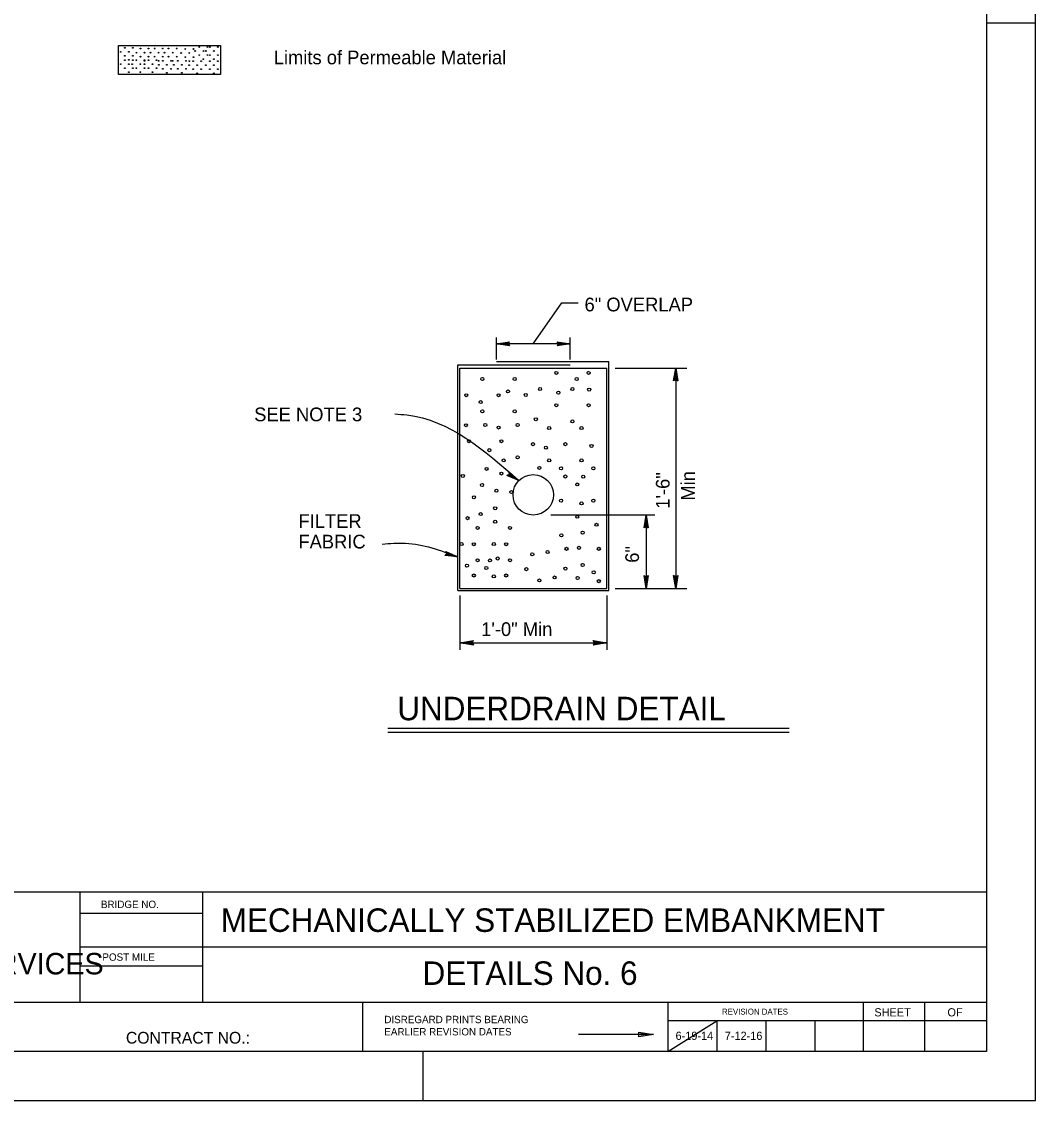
# Model space of a CAD drawing. Extents: x 0 to 68, y 0 to 44.
# Drawn here: x 47.31 to 68, y 0 to 22.02 of the extents above; entities that cross this region are included whole.
import ezdxf

# ---------------------------------------------------------------- set-up
doc = ezdxf.new("R2010")
doc.units = 0
for name, color, linetype in [('10 Sheet Format', 7, 'Continuous'), ('210 Border', 7, 'Continuous'), ('212 Leaders and Dim Lines', 7, 'Continuous'), ('214 Text and Titles', 7, 'Continuous'), ('215 Design Notes', 7, 'Continuous'), ('217 Rebar', 7, 'Continuous'), ('222 Structural Steel', 7, 'Continuous'), ('Default', 7, 'Continuous')]:
    doc.layers.add(name, color=color, linetype=linetype)

# ---------------------------------------------------------------- blocks, each defined once
blk = doc.blocks.new('TERMA')
at = {"layer": 'Default'}
for p, q in [((-7.84, 0.69), (-8.27, 1.38)), ((-8.27, 1.38), (0, 0)), ((0, 0), (-8.27, -1.38)), ((-8.06, 1.03), (0, 0)), ((0, 0), (-8.06, -1.04)), ((0, 0), (-7.84, 0.69)), ((-7.84, 0.69), (-7.42, 0)), ((-7.84, -0.69), (0, 0)), ((-7.42, 0), (-7.84, -0.69)), ((0, 0), (-7.63, 0.34)), ((-7.63, -0.35), (0, 0)), ((-7.42, 0), (0, 0)), ((-7.84, -0.69), (-8.27, -1.38))]:
    blk.add_line(p, q, dxfattribs=at)

msp = doc.modelspace()

# ---------------------------------------------------------------- linework, layer by layer
at = {"layer": '10 Sheet Format'}
msp.add_lwpolyline([(0, 0), (68, 0), (68, 44), (0, 44)], close=True, dxfattribs=at)
at = {"layer": '210 Border'}
for p, q in [((67, 43), (67, 1)), ((67, 22), (68, 22)), ((67, 4.25), (2, 4.25)), ((48.5, 4.25), (48.5, 2)), ((51, 4.25), (51, 2)), ((48.5, 3.823), (51, 3.823)), ((48.5, 3.823), (51, 3.823)), ((67, 3.125), (48.5, 3.125)), ((48.5, 2.75), (51, 2.75)), ((48.5, 2.75), (51, 2.75)), ((67, 2), (2, 2)), ((54.274, 1), (54.274, 2)), ((60.5, 2), (60.5, 1)), ((64.487, 1.994), (64.487, 1)), ((65.737, 2), (65.737, 1)), ((67, 1.625), (60.5, 1.625)), ((60.5, 1), (61.5, 1.625)), ((61.5, 1.625), (61.5, 1)), ((62.5, 1.625), (62.5, 1)), ((63.5, 1.625), (63.5, 1)), ((60.067, 1.346), (58.676, 1.346)), ((59.904, 1.396), (60.204, 1.346)), ((59.904, 1.296), (59.904, 1.396)), ((60.204, 1.346), (59.904, 1.296)), ((59.954, 1.363), (60.054, 1.346)), ((59.954, 1.329), (59.954, 1.363)), ((60.054, 1.346), (59.954, 1.329)), ((67, 1), (2, 1)), ((55.5, 1), (55.5, 0))]:
    msp.add_line(p, q, dxfattribs=at)
for points in [[(60.052, 1.346), (59.766, 1.346)], [(60.204, 1.346), (59.904, 1.346)], [(60.054, 1.346), (59.954, 1.346)], [(60.204, 1.346), (60.059, 1.346)]]:
    msp.add_lwpolyline(points, dxfattribs=at)
at = {"layer": '212 Leaders and Dim Lines'}
for p, q in [((57.752, 15.444), (58.336, 16.283)), ((58.336, 16.283), (58.671, 16.283)), ((57.002, 15.127), (57.002, 15.576)), ((57.002, 15.444), (57.264, 15.488)), ((57.002, 15.444), (57.257, 15.477)), ((57.251, 15.466), (57.002, 15.444)), ((57.244, 15.455), (57.002, 15.444)), ((58.502, 15.444), (57.002, 15.444)), ((57.237, 15.444), (57.002, 15.444)), ((57.264, 15.401), (57.002, 15.444)), ((57.002, 15.444), (57.251, 15.423)), ((57.257, 15.412), (57.002, 15.444)), ((57.002, 15.444), (57.244, 15.434)), ((57.237, 15.444), (57.251, 15.466)), ((57.251, 15.423), (57.237, 15.444)), ((57.251, 15.466), (57.264, 15.488)), ((57.251, 15.423), (57.264, 15.401)), ((58.253, 15.466), (58.239, 15.488)), ((58.239, 15.488), (58.502, 15.444)), ((58.502, 15.444), (58.239, 15.401)), ((58.253, 15.423), (58.239, 15.401)), ((58.246, 15.477), (58.502, 15.444)), ((58.502, 15.444), (58.246, 15.412)), ((58.502, 15.444), (58.253, 15.466)), ((58.253, 15.466), (58.266, 15.444)), ((58.253, 15.423), (58.502, 15.444)), ((58.266, 15.444), (58.253, 15.423)), ((58.502, 15.444), (58.259, 15.455)), ((58.259, 15.433), (58.502, 15.444)), ((58.266, 15.444), (58.502, 15.444)), ((58.502, 15.127), (58.502, 15.576)), ((56.21, 15.016), (58.502, 15.016)), ((56.21, 10.407), (56.21, 15.016)), ((57.002, 15.082), (59.293, 15.082)), ((59.293, 10.407), (59.293, 15.082)), ((59.423, 14.949), (60.885, 14.949)), ((60.616, 14.687), (60.66, 14.949)), ((60.627, 14.693), (60.66, 14.949)), ((60.66, 14.949), (60.638, 14.7)), ((60.66, 14.949), (60.649, 14.707)), ((60.66, 14.949), (60.66, 10.449)), ((60.66, 14.714), (60.66, 14.949)), ((60.66, 14.949), (60.704, 14.687)), ((60.682, 14.7), (60.66, 14.949)), ((60.671, 14.707), (60.66, 14.949)), ((60.66, 14.949), (60.693, 14.693)), ((60.638, 14.7), (60.616, 14.687)), ((60.638, 14.7), (60.66, 14.714)), ((60.66, 14.714), (60.682, 14.7)), ((60.682, 14.7), (60.704, 14.687)), ((57.258, 12.777), (57.235, 12.765)), ((57.258, 12.803), (57.258, 12.829)), ((57.258, 12.829), (57.459, 12.654)), ((57.258, 12.816), (57.459, 12.654)), ((57.459, 12.654), (57.258, 12.803)), ((57.258, 12.803), (57.258, 12.777)), ((57.459, 12.654), (57.258, 12.79)), ((57.258, 12.777), (57.459, 12.654)), ((57.235, 12.765), (57.213, 12.754)), ((57.459, 12.654), (57.213, 12.754)), ((57.459, 12.654), (57.224, 12.76)), ((57.235, 12.765), (57.459, 12.654)), ((57.247, 12.771), (57.459, 12.654)), ((60.236, 11.949), (58.113, 11.949)), ((60.013, 11.687), (60.057, 11.949)), ((60.024, 11.693), (60.057, 11.949)), ((60.057, 11.949), (60.035, 11.7)), ((60.057, 11.949), (60.046, 11.707)), ((60.057, 11.949), (60.057, 10.449)), ((60.057, 11.714), (60.057, 11.949)), ((60.057, 11.949), (60.1, 11.687)), ((60.078, 11.7), (60.057, 11.949)), ((60.068, 11.707), (60.057, 11.949)), ((60.057, 11.949), (60.089, 11.693)), ((60.035, 11.7), (60.013, 11.687)), ((60.035, 11.7), (60.057, 11.714)), ((60.057, 11.714), (60.078, 11.7)), ((60.078, 11.7), (60.1, 11.687)), ((55.964, 11.139), (55.945, 11.121)), ((56.21, 11.098), (55.945, 11.121)), ((56.21, 11.098), (55.954, 11.13)), ((55.982, 11.157), (55.964, 11.139)), ((55.964, 11.139), (56.21, 11.098)), ((55.975, 11.182), (55.967, 11.206)), ((55.967, 11.206), (56.21, 11.098)), ((55.971, 11.194), (56.21, 11.098)), ((55.973, 11.148), (56.21, 11.098)), ((56.21, 11.098), (55.975, 11.182)), ((55.975, 11.182), (55.982, 11.157)), ((56.21, 11.098), (55.978, 11.169)), ((55.982, 11.157), (56.21, 11.098)), ((60.035, 10.698), (60.013, 10.712)), ((60.057, 10.449), (60.013, 10.712)), ((60.057, 10.449), (60.024, 10.705)), ((60.035, 10.698), (60.057, 10.449)), ((60.057, 10.685), (60.035, 10.698)), ((60.046, 10.691), (60.057, 10.449)), ((60.1, 10.712), (60.057, 10.449)), ((60.089, 10.705), (60.057, 10.449)), ((60.057, 10.449), (60.078, 10.698)), ((60.078, 10.698), (60.057, 10.685)), ((60.057, 10.449), (60.067, 10.691)), ((60.057, 10.685), (60.057, 10.449)), ((60.078, 10.698), (60.1, 10.712)), ((60.638, 10.698), (60.616, 10.712)), ((60.66, 10.449), (60.616, 10.712)), ((60.66, 10.449), (60.627, 10.705)), ((60.638, 10.698), (60.66, 10.449)), ((60.66, 10.685), (60.638, 10.698)), ((60.649, 10.691), (60.66, 10.449)), ((60.704, 10.712), (60.66, 10.449)), ((60.693, 10.705), (60.66, 10.449)), ((60.66, 10.449), (60.682, 10.698)), ((60.682, 10.698), (60.66, 10.685)), ((60.66, 10.449), (60.671, 10.691)), ((60.66, 10.685), (60.66, 10.449)), ((60.682, 10.698), (60.704, 10.712)), ((56.21, 10.407), (59.293, 10.407)), ((59.423, 10.449), (60.885, 10.449)), ((56.252, 10.309), (56.252, 9.2)), ((59.252, 10.309), (59.252, 9.2)), ((56.252, 9.34), (59.252, 9.34))]:
    msp.add_line(p, q, dxfattribs=at)
for points in [[(54.927, 14.012), (55.175, 13.992), (57.459, 12.654)], [(54.667, 11.356), (55.144, 11.376), (56.21, 11.098)]]:
    msp.add_spline(points, degree=3, dxfattribs=at)
at = {"layer": '214 Text and Titles'}
for p, q in [((54.783, 7.596), (62.974, 7.596)), ((54.783, 7.518), (62.974, 7.518))]:
    msp.add_line(p, q, dxfattribs=at)
msp.add_lwpolyline([(49.286, 21.533), (51.371, 21.533), (51.371, 20.943), (49.286, 20.943)], close=True, dxfattribs=at)
at = {"layer": '217 Rebar'}
for p, q in [((56.252, 14.949), (59.252, 14.949)), ((56.252, 10.449), (56.252, 14.949)), ((59.252, 10.449), (59.252, 14.949)), ((56.252, 10.449), (59.252, 10.449))]:
    msp.add_line(p, q, dxfattribs=at)
msp.add_lwpolyline([(59.252, 11.949), (59.252, 13.206)], dxfattribs=at)
for centre, radius in [((49.333, 21.405), 0.00779), ((49.416, 21.487), 0.00779), ((49.498, 21.405), 0.00779), ((49.581, 21.487), 0.00779), ((49.652, 21.388), 0.00779), ((49.735, 21.471), 0.00779), ((49.817, 21.388), 0.00779), ((49.9, 21.471), 0.00779), ((49.942, 21.388), 0.00779), ((50.025, 21.471), 0.00779), ((50.107, 21.388), 0.00779), ((50.19, 21.471), 0.00779), ((50.228, 21.388), 0.00779), ((50.31, 21.471), 0.00779), ((50.393, 21.388), 0.00779), ((50.475, 21.471), 0.00779), ((50.568, 21.38), 0.00779), ((50.651, 21.462), 0.00779), ((50.733, 21.38), 0.00779), ((50.816, 21.462), 0.00779), ((50.854, 21.422), 0.00779), ((50.936, 21.504), 0.00779), ((51.019, 21.422), 0.00779), ((51.068, 21.422), 0.00779), ((51.101, 21.504), 0.00779), ((51.151, 21.504), 0.00779), ((51.233, 21.422), 0.00779), ((51.316, 21.504), 0.00779), ((49.333, 21.153), 0.00779), ((49.416, 21.322), 0.00779), ((49.416, 21.235), 0.00779), ((49.498, 21.24), 0.00779), ((49.498, 21.24), 0.00779), ((49.498, 21.24), 0.00779), ((49.498, 21.24), 0.00779), ((49.498, 21.153), 0.00779), ((49.568, 21.153), 0.00779), ((49.581, 21.322), 0.00779), ((49.581, 21.235), 0.00779), ((49.651, 21.235), 0.00779), ((49.733, 21.153), 0.00779), ((49.735, 21.306), 0.00779), ((49.816, 21.235), 0.00779), ((49.816, 21.153), 0.00779), ((49.817, 21.223), 0.00779), ((49.817, 21.223), 0.00779), ((49.817, 21.223), 0.00779), ((49.817, 21.223), 0.00779), ((49.899, 21.235), 0.00779), ((49.9, 21.306), 0.00779), ((49.981, 21.153), 0.00779), ((50.025, 21.306), 0.00779), ((50.064, 21.235), 0.00779), ((50.107, 21.223), 0.00779), ((50.107, 21.223), 0.00779), ((50.107, 21.223), 0.00779), ((50.107, 21.223), 0.00779), ((50.11, 21.14), 0.00779), ((50.19, 21.306), 0.00779), ((50.193, 21.223), 0.00779), ((50.275, 21.14), 0.00779), ((50.31, 21.306), 0.00779), ((50.358, 21.223), 0.00779), ((50.393, 21.223), 0.00779), ((50.393, 21.223), 0.00779), ((50.393, 21.223), 0.00779), ((50.393, 21.223), 0.00779), ((50.417, 21.14), 0.00779), ((50.475, 21.306), 0.00779), ((50.5, 21.223), 0.00779), ((50.582, 21.14), 0.00779), ((50.651, 21.297), 0.00779), ((50.665, 21.223), 0.00779), ((50.733, 21.215), 0.00779), ((50.733, 21.215), 0.00779), ((50.733, 21.215), 0.00779), ((50.733, 21.215), 0.00779), ((50.81, 21.214), 0.00779), ((50.816, 21.297), 0.00779), ((50.936, 21.339), 0.00779), ((50.975, 21.214), 0.00779), ((51.019, 21.257), 0.00779), ((51.019, 21.257), 0.00779), ((51.019, 21.257), 0.00779), ((51.019, 21.257), 0.00779), ((51.101, 21.339), 0.00779), ((51.151, 21.339), 0.00779), ((51.151, 21.214), 0.00779), ((51.233, 21.257), 0.00779), ((51.233, 21.257), 0.00779), ((51.233, 21.257), 0.00779), ((51.233, 21.257), 0.00779), ((51.316, 21.339), 0.00779), ((51.316, 21.214), 0.00779), ((49.416, 21.07), 0.00779), ((49.498, 20.988), 0.00779), ((49.498, 20.988), 0.00779), ((49.498, 20.988), 0.00779), ((49.498, 20.988), 0.00779), ((49.581, 21.07), 0.00779), ((49.651, 21.07), 0.00779), ((49.733, 20.988), 0.00779), ((49.733, 20.988), 0.00779), ((49.733, 20.988), 0.00779), ((49.733, 20.988), 0.00779), ((49.816, 21.07), 0.00779), ((49.899, 21.07), 0.00779), ((49.981, 20.988), 0.00779), ((49.981, 20.988), 0.00779), ((49.981, 20.988), 0.00779), ((49.981, 20.988), 0.00779), ((50.064, 21.07), 0.00779), ((50.193, 21.058), 0.00779), ((50.275, 20.975), 0.00779), ((50.275, 20.975), 0.00779), ((50.275, 20.975), 0.00779), ((50.275, 20.975), 0.00779), ((50.358, 21.058), 0.00779), ((50.5, 21.058), 0.00779), ((50.582, 20.975), 0.00779), ((50.582, 20.975), 0.00779), ((50.582, 20.975), 0.00779), ((50.582, 20.975), 0.00779), ((50.665, 21.058), 0.00779), ((50.728, 21.132), 0.00779), ((50.81, 21.049), 0.00779), ((50.893, 21.132), 0.00779), ((50.893, 20.967), 0.00779), ((50.893, 20.967), 0.00779), ((50.893, 20.967), 0.00779), ((50.893, 20.967), 0.00779), ((50.975, 21.049), 0.00779), ((51.068, 21.132), 0.00779), ((51.151, 21.049), 0.00779), ((51.233, 21.132), 0.00779), ((51.233, 20.967), 0.00779), ((51.233, 20.967), 0.00779), ((51.233, 20.967), 0.00779), ((51.233, 20.967), 0.00779), ((51.316, 21.049), 0.00779), ((56.714, 14.725), 0.0312), ((57.374, 14.725), 0.0312), ((58.222, 14.851), 0.0312), ((58.639, 14.726), 0.0312), ((58.882, 14.851), 0.0312), ((57.892, 14.521), 0.0312), ((58.552, 14.521), 0.0312), ((58.893, 14.509), 0.0312), ((56.384, 14.395), 0.0312), ((57.044, 14.395), 0.0312), ((57.236, 14.472), 0.0312), ((57.599, 14.4), 0.0312), ((58.264, 14.448), 0.0312), ((56.68, 14.255), 0.0312), ((56.714, 14.065), 0.0312), ((57.374, 14.065), 0.0312), ((58.222, 14.191), 0.0312), ((58.882, 14.191), 0.0312), ((57.805, 13.904), 0.0312), ((58.552, 13.861), 0.0312), ((58.552, 13.861), 0.0312), ((58.552, 13.861), 0.0312), ((58.552, 13.861), 0.0312), ((56.377, 13.783), 0.0312), ((56.773, 13.786), 0.0312), ((57.044, 13.735), 0.0312), ((57.044, 13.735), 0.0312), ((57.044, 13.735), 0.0312), ((57.044, 13.735), 0.0312), ((57.433, 13.786), 0.0312), ((58.077, 13.726), 0.0312), ((58.737, 13.726), 0.0312), ((56.443, 13.456), 0.0312), ((57.103, 13.456), 0.0312), ((56.854, 13.273), 0.0312), ((57.747, 13.396), 0.0312), ((58.01, 13.323), 0.0312), ((58.407, 13.396), 0.0312), ((58.941, 13.36), 0.0312), ((57.148, 13.064), 0.0312), ((57.433, 13.126), 0.0312), ((58.077, 13.066), 0.0312), ((58.737, 13.066), 0.0312), ((56.315, 12.747), 0.0312), ((56.799, 12.891), 0.0312), ((57.103, 12.796), 0.0312), ((57.103, 12.796), 0.0312), ((57.103, 12.796), 0.0312), ((57.103, 12.796), 0.0312), ((57.877, 12.912), 0.0312), ((58.319, 12.904), 0.0312), ((58.979, 12.904), 0.0312), ((56.707, 12.564), 0.0312), ((58.407, 12.736), 0.0312), ((58.407, 12.736), 0.0312), ((58.407, 12.736), 0.0312), ((58.407, 12.736), 0.0312), ((58.649, 12.574), 0.0312), ((58.772, 12.731), 0.0312), ((56.54, 12.312), 0.0312), ((57.001, 12.446), 0.0312), ((57.305, 12.417), 0.0312), ((56.975, 12.087), 0.0312), ((56.975, 12.087), 0.0312), ((56.975, 12.087), 0.0312), ((56.975, 12.087), 0.0312), ((58.319, 12.244), 0.0312), ((58.736, 12.187), 0.0312), ((58.979, 12.244), 0.0312), ((56.411, 11.885), 0.0312), ((56.68, 11.968), 0.0312), ((58.649, 11.914), 0.0312), ((58.649, 11.914), 0.0312), ((58.649, 11.914), 0.0312), ((58.649, 11.914), 0.0312), ((56.617, 11.687), 0.0312), ((56.974, 11.813), 0.0312), ((57.277, 11.687), 0.0312), ((59.043, 11.751), 0.0312), ((58.325, 11.534), 0.0312), ((58.76, 11.589), 0.0312), ((56.287, 11.357), 0.0312), ((56.539, 11.353), 0.0312), ((56.947, 11.357), 0.0312), ((57.199, 11.353), 0.0312), ((58.43, 11.26), 0.0312), ((58.687, 11.28), 0.0312), ((59.09, 11.26), 0.0312), ((56.617, 11.027), 0.0312), ((56.869, 11.023), 0.0312), ((56.869, 11.023), 0.0312), ((56.869, 11.023), 0.0312), ((57.026, 11.062), 0.0312), ((57.277, 11.027), 0.0312), ((57.732, 11.147), 0.0312), ((58.044, 11.194), 0.0312), ((56.399, 10.915), 0.0312), ((56.793, 10.867), 0.0312), ((57.611, 10.844), 0.0312), ((58.409, 10.856), 0.0312), ((58.76, 10.93), 0.0312), ((58.985, 10.78), 0.0312), ((56.539, 10.715), 0.0312), ((56.947, 10.697), 0.0312), ((56.947, 10.697), 0.0312), ((56.947, 10.697), 0.0312), ((56.947, 10.697), 0.0312), ((57.199, 10.715), 0.0312), ((57.877, 10.614), 0.0312), ((58.187, 10.675), 0.0312), ((58.658, 10.665), 0.0312), ((59.09, 10.6), 0.0312)]:
    msp.add_circle(centre, radius, dxfattribs=at)
at = {"layer": '222 Structural Steel'}
msp.add_circle((57.752, 12.362), 0.413, dxfattribs=at)

# ---------------------------------------------------------------- block references
at = {"layer": '212 Leaders and Dim Lines', "xscale": 0.033863969643370066, "yscale": 0.03548367630197333, "rotation": 180}
msp.add_blockref('TERMA', (56.252, 9.34), dxfattribs=at)
at = {"layer": '212 Leaders and Dim Lines', "xscale": 0.033863969643370066, "yscale": 0.03548367630197333}
msp.add_blockref('TERMA', (59.252, 9.34), dxfattribs=at)

# ---------------------------------------------------------------- texts
at = {"layer": '210 Border'}
for s, height, p in [('BRIDGE NO.', 0.15, (48.929, 3.927)), ('MECHANICALLY STABILIZED EMBANKMENT', 0.48, (51.375, 3.44)), ('ENGINEERING SERVICES', 0.43748, (41.767, 2.573)), ('POST MILE', 0.15, (48.959, 2.851)), ('DETAILS No. 6', 0.48, (55.493, 2.358)), ('REVISION DATES', 0.11998, (61.604, 1.752)), ('SHEET', 0.1667, (64.713, 1.715)), ('OF', 0.1667, (66.205, 1.715)), ('DISREGARD PRINTS BEARING', 0.14998, (54.713, 1.577)), ('CONTRACT NO.:', 0.24, (49.439, 1.159)), ('EARLIER REVISION DATES', 0.14998, (54.713, 1.327)), ('6-19-14', 0.1666, (60.656, 1.236)), ('7-12-16', 0.1666, (61.66, 1.236))]:
    msp.add_text(s, height=height, dxfattribs=at).set_placement(p)
at = {"layer": '214 Text and Titles'}
for s, height, p in [('6" OVERLAP', 0.28, (58.798, 16.107)), ('SEE NOTE 3', 0.28, (52.056, 13.864)), ('FILTER', 0.28, (52.959, 11.687)), ('FABRIC', 0.28, (52.959, 11.267)), ('1\'-0" Min', 0.28, (56.689, 9.48)), ('UNDERDRAIN DETAIL', 0.48006, (54.977, 7.76))]:
    msp.add_text(s, height=height, dxfattribs=at).set_placement(p)
for s, p in [('1\'-6"', (60.535, 12.078)), ('Min', (61.05, 12.243)), ('6"', (59.91, 10.975))]:
    msp.add_text(s, height=0.28, rotation=90, dxfattribs=at).set_placement(p)
at = {"layer": '215 Design Notes'}
msp.add_text('Limits of Permeable Material', height=0.28, dxfattribs=at).set_placement((52.456, 21.15))

doc.saveas('drawing.dxf')
